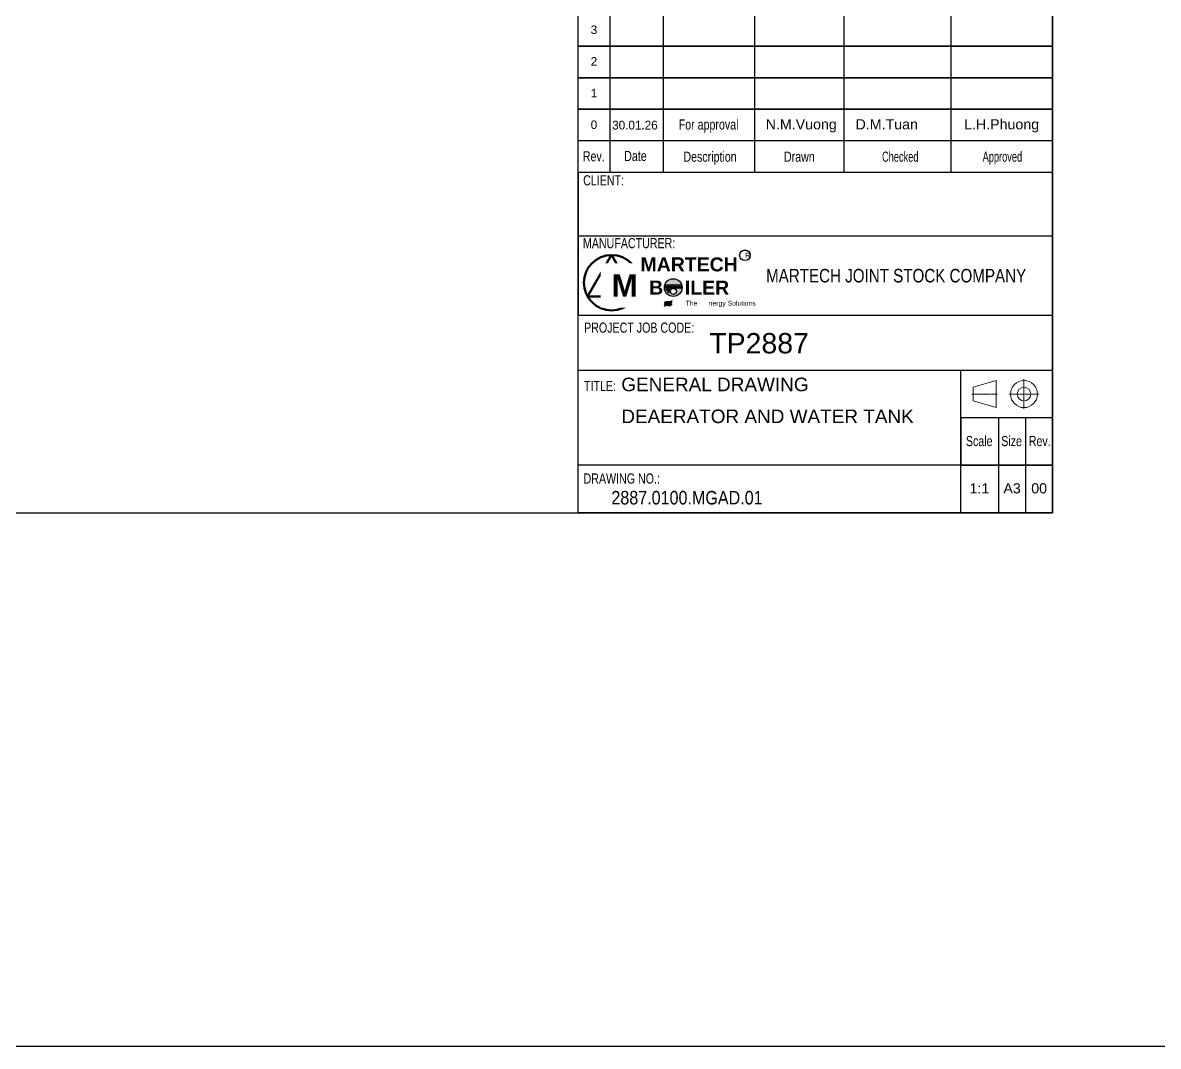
# Model space of a CAD drawing. Header units: millimetres. Extents: x -46397 to 283259, y -8690 to 23983.
# Drawn here: x -36326 to -26254, y -8690 to 387 of the extents above; entities that cross this region are included whole.
import ezdxf
from ezdxf.enums import TextEntityAlignment as Align

# ---------------------------------------------------------------- set-up
doc = ezdxf.new("R2010")
doc.units = ezdxf.units.MM
doc.linetypes.add('CENTER', pattern=[2, 1.25, -0.25, 0.25, -0.25])
for name, color, linetype, lineweight in [('DAM_8', 1, 'Continuous', 25), ('DCenterline8', 8, 'CENTER', 5), ('Dtext', 255, 'Continuous', 20)]:
    doc.layers.add(name, color=color, linetype=linetype, lineweight=lineweight)
doc.styles.add('Chu va so', font='arial.ttf')
doc.styles.add('TCVN', font='arial.ttf')
doc.styles.add('TEXT', font='arial.ttf', dxfattribs={"height": 124})

# ---------------------------------------------------------------- blocks, each defined once
blk = doc.blocks.new('*U1811')
at = {"lineweight": 25}
for p, q in [((14669, 4864, 0), (14669, 3320, 0)), ((15190, 4864, 0), (15190, 3320, 0)), ((16081, 4864, 0), (16081, 3320, 0)), ((16955, 4864, 0), (16955, 3320, 0)), ((18000, 4864, 0), (18000, 3320, 0)), ((14361, 2704), (18993, 2704)), ((18465, 926, 0), (18465, 0)), ((18730, 0), (18730, 926, 0))]:
    blk.add_line(p, q, dxfattribs=at)
for points in [[(0, 0), (18993, 0), (18993, 12441), (0, 12441)], [(0, 0), (14361, 0), (14361, 12441), (0, 12441)], [(14361, 4864), (18993, 4864), (18993, 0), (14361, 0)], [(14361, 4864), (18993, 4864), (18993, 4555), (14361, 4555)], [(14361, 4555), (18993, 4555), (18993, 4246), (14361, 4246)], [(14361, 4246), (18993, 4246), (18993, 3938), (14361, 3938)], [(14361, 3938), (18993, 3938), (18993, 3629), (14361, 3629)], [(14361, 1930), (18993, 1930), (18993, 3320), (14361, 3320)], [(14361, 1390), (18993, 1390), (18993, 463), (14361, 463)], [(18098, 1390), (18993, 1390), (18993, 0), (18098, 0)]]:
    blk.add_lwpolyline(points, close=True, dxfattribs=at)
at = {"lineweight": 50}
blk.add_lwpolyline([(14687, 2516), (14453, 2110), (14921, 2110)], close=True, dxfattribs=at)
at = {"color": 2, "lineweight": 20, "elevation": 0}
blk.add_lwpolyline([(18217, 1092), (18441, 1026), (18441, 1290), (18217, 1224)], close=True, dxfattribs=at)
at = {"lineweight": 25, "elevation": 0}
blk.add_lwpolyline([(18098, 463), (18993, 463), (18993, 926), (18098, 926)], close=True, dxfattribs=at)
at = {"lineweight": 50}
blk.add_circle((14687, 2245), 270, dxfattribs=at)
at = {"color": 2, "lineweight": 20}
for radius in [132, 66.2]:
    blk.add_circle((18713, 1158, 0), radius, dxfattribs=at)
at = {"layer": 'DCenterline8', "lineweight": 0, "ltscale": 2}
for p, q in [((18713, 1304, 0), (18713, 1012, 0)), ((18568, 1158, 0), (18859, 1158, 0))]:
    blk.add_line(p, q, dxfattribs=at)
at = {"layer": 'DCenterline8', "lineweight": 0}
blk.add_line((18203, 1158, 0), (18453, 1158, 0), dxfattribs=at)
at = {"color": 5, "style": 'Chu va so'}
for s, height, width, p in [('For approval', 99.27, 0.75, (15634, 3740, 0)), ('Rev.', 99.3, 0.75, (14513, 3430)), ('Date', 99.3, 0.75, (14920, 3433, 0)), ('Description', 99.27, 0.75, (15648, 3426, 0)), ('Drawn', 99.3, 0.75, (16520, 3426, 0)), ('Checked', 99.3, 0.65, (17505, 3426)), ('Approved', 99.3, 0.65, (18502, 3426, 0)), ('CLIENT:', 99.3, 0.75, (14609, 3195, 1)), ('PROJECT JOB CODE:', 99.27, 0.75, (14956, 1757)), ('TITLE:', 99.3, 0.75, (14574, 1187, 1)), ('Scale', 99.3, 0.75, (18276, 650, 0)), ('Size', 99.3, 0.75, (18592, 650, 0)), ('Rev. ', 99.3, 0.75, (18881, 650, 0)), ('DRAWING NO.:', 99.27, 0.75, (14786, 284, 1))]:
    blk.add_text(s, height=height, dxfattribs=dict(at, width=width)).set_placement(p, align=Align.CENTER)
at = {"color": 5, "lineweight": 25, "insert": (15935, 2313, 0), "char_height": 132.36, "width": 3059.65, "attachment_point": 4, "style": 'Chu va so'}
blk.add_mtext('\\pxqc;{\\W0.8;MARTECH JOINT STOCK COMPANY}', dxfattribs=at)
at = {"layer": 'Dtext', "ltscale": 0.1}
for tag, p, height, style in [('FOR_APPROVAL3', (15310, 4667, -1), 99.3, 'TCVN'), ('REV_3', (14483, 4673), 82.7, 'TCVN'), ('REV_2', (14483, 4364), 82.7, 'TCVN'), ('FOR_APPROVAL2', (15310, 4358, -1), 99.3, 'TCVN'), ('REV_1', (14483, 4055), 82.7, 'TCVN'), ('FOR_APPROVAL1', (15310, 4050, -1), 99.3, 'TCVN'), ('REV_0', (14483, 3747), 82.7, 'TCVN'), ('NGUOI_VE', (16192, 3742, -1), 99.3, 'TCVN'), ('NGUOI_KIEM_2', (17069, 3742, -1), 99.3, 'TCVN'), ('NGUOI_DUYET', (18128, 3742, -1), 99.3, 'TCVN'), ('1.1_A4', (18182, 188, -1), 99.3, 'Chu va so'), ('A4_A4', (18512, 188, -1), 99.3, 'Chu va so'), ('REV.', (18784, 188, -1), 99.3, 'Chu va so')]:
    blk.add_attdef(tag, p, '', height=height, dxfattribs=dict(at, style=style))
for tag, p, height, style, width in [('NGAY_REV03', (14693, 4667, -1), 86, 'TCVN', 0.95), ('NGAY_REV02', (14693, 4358, -1), 86, 'TCVN', 0.95), ('NGAY_REV01', (14693, 4050, -1), 86, 'TCVN', 0.95), ('NGAY_REV0', (14693, 3741, -1), 86, 'TCVN', 0.95), ('DWD.NO', (14685, 81, -1), 132, 'Chu va so', 0.85)]:
    blk.add_attdef(tag, p, '', height=height, dxfattribs=dict(at, style=style, width=width))
at = {"layer": 'Dtext', "lineweight": 25, "ltscale": 0.1, "style": 'Chu va so'}
for tag, p, height in [('PROJECT_CODE', (15641, 1555), 199), ('TITLE1', (14782, 1186, -1), 132), ('TITLE2', (14782, 875, -1), 132), ('TITLE3', (14782, 566, -1), 132)]:
    blk.add_attdef(tag, p, '', height=height, dxfattribs=at)
at = {"insert": (14688, 2327), "char_height": 217.46, "attachment_point": 1, "style": 'TEXT', "bg_fill": 2}
blk.add_mtext('\\pxqc;{\\fArial|b1|i0|c0|p34;M}', dxfattribs=at)
at = {"insert": (14976, 2492), "char_height": 135.91, "width": 936.07, "attachment_point": 1, "style": 'TEXT', "bg_fill": 2}
blk.add_mtext('\\pxqc;{\\fArial|b1|i0|c0|p34;MARTECH\\PB    ILER}', dxfattribs=at)
h = blk.add_hatch(color=256)
h.dxf.hatch_style = 1
edge = h.paths.add_edge_path()
edge.add_spline(control_points=[(15203, 2033), (15207, 2035), (15223, 2047), (15257, 2031), (15273, 2050), (15279, 2057)], knot_values=[0, 0, 0, 0, 0.315535, 1.31207, 1.873609, 1.873609, 1.873609, 1.873609], degree=3, periodic=0)
edge.add_spline(control_points=[(15279, 2057), (15274, 2053), (15256, 2036), (15219, 2056), (15206, 2037), (15203, 2033)], knot_values=[0, 0, 0, 0, 0.411397, 1.576501, 1.877595, 1.877595, 1.877595, 1.877595], degree=3, periodic=0)
edge = h.paths.add_edge_path()
edge.add_spline(control_points=[(15203, 2016), (15207, 2019), (15223, 2031), (15257, 2014), (15273, 2033), (15279, 2040)], knot_values=[0, 0, 0, 0, 0.315535, 1.31207, 1.873609, 1.873609, 1.873609, 1.873609], degree=3, periodic=0)
edge.add_spline(control_points=[(15279, 2040), (15274, 2036), (15256, 2019), (15219, 2039), (15206, 2020), (15203, 2016)], knot_values=[0, 0, 0, 0, 0.411397, 1.576501, 1.877595, 1.877595, 1.877595, 1.877595], degree=3, periodic=0)
at = {"color": 7}
for centre, radius in [((15220, 2218), 8.23), ((15240, 2218), 8.23), ((15260, 2218), 8.23), ((15280, 2218), 8.23), ((15301, 2218), 8.23), ((15321, 2218), 8.23), ((15341, 2218), 8.23), ((15362, 2218), 8.23), ((15220, 2198), 8.23), ((15229, 2175), 8.23), ((15240, 2198), 8.23), ((15246, 2155), 8.23), ((15249, 2175), 8.23), ((15260, 2198), 8.23), ((15291, 2160), 29.5), ((15280, 2198), 8.23), ((15301, 2198), 8.23), ((15321, 2198), 8.23), ((15341, 2198), 8.23), ((15362, 2198), 8.23)]:
    blk.add_circle(centre, radius, dxfattribs=at)
for points in [[(15203, 2048), (15212, 2059), (15264, 2062), (15279, 2073)], [(15203, 2048), (15215, 2056), (15260, 2056), (15279, 2073)], [(15203, 2033), (15212, 2043), (15264, 2046), (15279, 2057)], [(15203, 2033), (15215, 2040), (15260, 2041), (15279, 2057)], [(15203, 2016), (15212, 2026), (15264, 2030), (15279, 2040)], [(15203, 2016), (15215, 2023), (15260, 2024), (15279, 2040)]]:
    blk.add_spline(points, degree=3)
at = {"color": 5, "style": 'Chu va so', "width": 0.75}
blk.add_text('MANUFACTURER:', height=99.27, dxfattribs=at).set_placement((14858, 2582, 1), align=Align.CENTER)
at = {"attachment_point": 1, "style": 'TEXT', "bg_fill": 2}
for s, insert, char_height in [('\\pxqc;R', (15992, 2538), 47.6), ('\\pxqc;The      nergy Solutions', (15410, 2069), 47.57)]:
    blk.add_mtext(s, dxfattribs=dict(at, insert=insert, char_height=char_height))
at = {"layer": 'DAM_8'}
h = blk.add_hatch(color=7, dxfattribs=at)
edge = h.paths.add_edge_path()
edge.add_arc((15289, 2198), 86.6, 191.4592, 461.3375)
edge.add_arc((15289, 2198), 86.6, 101.3375, 191.4592)
edge = h.paths.add_edge_path(flags=16)
edge.add_arc((15246, 2155), 8.23, -289.458, 11.4592, ccw=False)
edge.add_arc((15246, 2155), 8.23, 11.4592, 70.542, ccw=False)
edge = h.paths.add_edge_path(flags=16)
edge.add_arc((15362, 2198), 8.23, -211.5113, 11.4592, ccw=False)
edge.add_arc((15362, 2198), 8.23, 11.4592, 148.4887, ccw=False)
edge = h.paths.add_edge_path(flags=16)
edge.add_arc((15229, 2175), 8.23, -304.2526, 11.4592, ccw=False)
edge.add_arc((15229, 2175), 8.23, 11.4592, 55.7474, ccw=False)
edge = h.paths.add_edge_path(flags=16)
edge.add_arc((15362, 2218), 8.23, -200.2428, 11.4592, ccw=False)
edge.add_arc((15362, 2218), 8.23, 11.4592, 159.7572, ccw=False)
edge = h.paths.add_edge_path(flags=16)
edge.add_arc((15341, 2198), 8.23, -219.051, 11.4592, ccw=False)
edge.add_arc((15341, 2198), 8.23, 11.4592, 140.949, ccw=False)
edge = h.paths.add_edge_path(flags=16)
edge.add_arc((15249, 2175), 8.23, -292.0311, 11.4592, ccw=False)
edge.add_arc((15249, 2175), 8.23, 11.4592, 67.9689, ccw=False)
edge = h.paths.add_edge_path(flags=16)
edge.add_arc((15220, 2198), 8.23, -319.4544, 11.4592, ccw=False)
edge.add_arc((15220, 2198), 8.23, 11.4592, 40.5456, ccw=False)
edge = h.paths.add_edge_path(flags=16)
edge.add_arc((15341, 2218), 8.23, -206.0119, 11.4592, ccw=False)
edge.add_arc((15341, 2218), 8.23, 11.4592, 153.9881, ccw=False)
edge = h.paths.add_edge_path(flags=16)
edge.add_arc((15291, 2160), 29.5, -262.499, 11.4592, ccw=False)
edge.add_arc((15291, 2160), 29.5, 11.4592, 97.501, ccw=False)
edge = h.paths.add_edge_path(flags=16)
edge.add_arc((15220, 2218), 8.23, -332.7707, 11.4592, ccw=False)
edge.add_arc((15220, 2218), 8.23, 11.4592, 27.2293, ccw=False)
edge = h.paths.add_edge_path(flags=16)
edge.add_arc((15321, 2198), 8.23, -230.166, 11.4592, ccw=False)
edge.add_arc((15321, 2198), 8.23, 11.4592, 129.834, ccw=False)
edge = h.paths.add_edge_path(flags=16)
edge.add_arc((15240, 2198), 8.23, -307.6137, 11.4592, ccw=False)
edge.add_arc((15240, 2198), 8.23, 11.4592, 52.3863, ccw=False)
edge = h.paths.add_edge_path(flags=16)
edge.add_arc((15301, 2198), 8.23, -246.4575, 11.4592, ccw=False)
edge.add_arc((15301, 2198), 8.23, 11.4592, 113.5425, ccw=False)
edge = h.paths.add_edge_path(flags=16)
edge.add_arc((15260, 2198), 8.23, -290.4056, 11.4592, ccw=False)
edge.add_arc((15260, 2198), 8.23, 11.4592, 69.5944, ccw=False)
edge = h.paths.add_edge_path(flags=16)
edge.add_arc((15321, 2218), 8.23, -215.7954, 11.4592, ccw=False)
edge.add_arc((15321, 2218), 8.23, 11.4592, 144.2046, ccw=False)
edge = h.paths.add_edge_path(flags=16)
edge.add_arc((15280, 2198), 8.23, -268.4837, 11.4592, ccw=False)
edge.add_arc((15280, 2198), 8.23, 11.4592, 91.5163, ccw=False)
edge = h.paths.add_edge_path(flags=16)
edge.add_arc((15240, 2218), 8.23, -322.0207, 11.4592, ccw=False)
edge.add_arc((15240, 2218), 8.23, 11.4592, 37.9793, ccw=False)
edge = h.paths.add_edge_path(flags=16)
edge.add_arc((15280, 2218), 8.23, -267.4803, 11.4592, ccw=False)
edge.add_arc((15280, 2218), 8.23, 11.4592, 92.5197, ccw=False)
edge = h.paths.add_edge_path(flags=16)
edge.add_arc((15301, 2218), 8.23, -234.0834, 11.4592, ccw=False)
edge.add_arc((15301, 2218), 8.23, 11.4592, 125.9166, ccw=False)
edge = h.paths.add_edge_path(flags=16)
edge.add_arc((15260, 2218), 8.23, -301.7345, 11.4592, ccw=False)
edge.add_arc((15260, 2218), 8.23, 11.4592, 58.2655, ccw=False)
blk.add_circle((15989, 2513), 51.8)
at = {"color": 7}
blk.add_circle((15289, 2198), 86.6, dxfattribs=at)

msp = doc.modelspace()

# ---------------------------------------------------------------- linework, layer by layer
msp.add_lwpolyline([(-5297.58, 11840.68), (-46396.93, 11840.68), (-46396.93, -8689.89), (-5297.58, -8689.89)], close=True)

# ---------------------------------------------------------------- next in the draw order: block references
ref = msp.add_blockref('*U1811', (-44445.23, -3958.11), dxfattribs=dict(xscale=0.9084576280678549, yscale=0.9084576280678549, zscale=0.9084576280678549))
ref.add_attrib('PROJECT_CODE', 'TP2887', (-30235.6, -2545.3), dxfattribs={"layer": 'Dtext', "lineweight": 25, "ltscale": 0.1, "height": 180.359, "style": 'Chu va so'})
ref.add_attrib('TITLE1', 'GENERAL DRAWING', (-31016.69, -2880.67, -0.7), dxfattribs={"layer": 'Dtext', "lineweight": 25, "ltscale": 0.1, "height": 120.239, "style": 'Chu va so'})
ref.add_attrib('TITLE2', 'DEAERATOR AND WATER TANK', (-31016.69, -3163.42, -0.7), dxfattribs={"layer": 'Dtext', "lineweight": 25, "ltscale": 0.1, "height": 120.239, "style": 'Chu va so'})
ref.add_attrib('DWD.NO', '2887.0100.MGAD.01', (-31104.64, -3884.95, -0.7), dxfattribs={"layer": 'Dtext', "ltscale": 0.1, "height": 120.239, "style": 'Chu va so', "width": 0.85})
ref.add_attrib('1.1_A4', '1:1', (-27928.04, -3786.97, -0.7), dxfattribs={"layer": 'Dtext', "ltscale": 0.1, "height": 90.179, "style": 'Chu va so'})
ref.add_attrib('A4_A4', 'A3', (-27627.95, -3786.97, -0.7), dxfattribs={"layer": 'Dtext', "ltscale": 0.1, "height": 90.179, "style": 'Chu va so'})
ref.add_attrib('REV.', '00', (-27380.84, -3786.97, -0.7), dxfattribs={"layer": 'Dtext', "ltscale": 0.1, "height": 90.179, "style": 'Chu va so'})
ref.add_attrib('REV_0', '0', (-31288.11, -554.55), dxfattribs={"layer": 'Dtext', "ltscale": 0.1, "height": 75.15, "style": 'TCVN'})
ref.add_attrib('NGAY_REV0', '30.01.26', (-31097.65, -559.84, -0.74), dxfattribs={"layer": 'Dtext', "ltscale": 0.1, "height": 78.155, "style": 'TCVN', "width": 0.95})
ref.add_attrib('NGUOI_VE', 'N.M.Vuong', (-29735.84, -558.56, -0.63), dxfattribs={"layer": 'Dtext', "ltscale": 0.1, "height": 90.179, "style": 'TCVN'})
ref.add_attrib('NGUOI_KIEM_2', 'D.M.Tuan', (-28938.93, -558.56, -0.73), dxfattribs={"layer": 'Dtext', "ltscale": 0.1, "height": 90.179, "style": 'TCVN'})
ref.add_attrib('NGUOI_DUYET', 'L.H.Phuong', (-27976.32, -558.56, -0.73), dxfattribs={"layer": 'Dtext', "ltscale": 0.1, "height": 90.179, "style": 'TCVN'})
ref.add_attrib('REV_1', '1', (-31288.11, -273.99), dxfattribs={"layer": 'Dtext', "ltscale": 0.1, "height": 75.15, "style": 'TCVN'})
ref.add_attrib('REV_2', '2', (-31288.11, 6.57), dxfattribs={"layer": 'Dtext', "ltscale": 0.1, "height": 75.15, "style": 'TCVN'})
ref.add_attrib('REV_3', '3', (-31288.11, 287.12), dxfattribs={"layer": 'Dtext', "ltscale": 0.1, "height": 75.15, "style": 'TCVN'})

doc.saveas('drawing.dxf')
